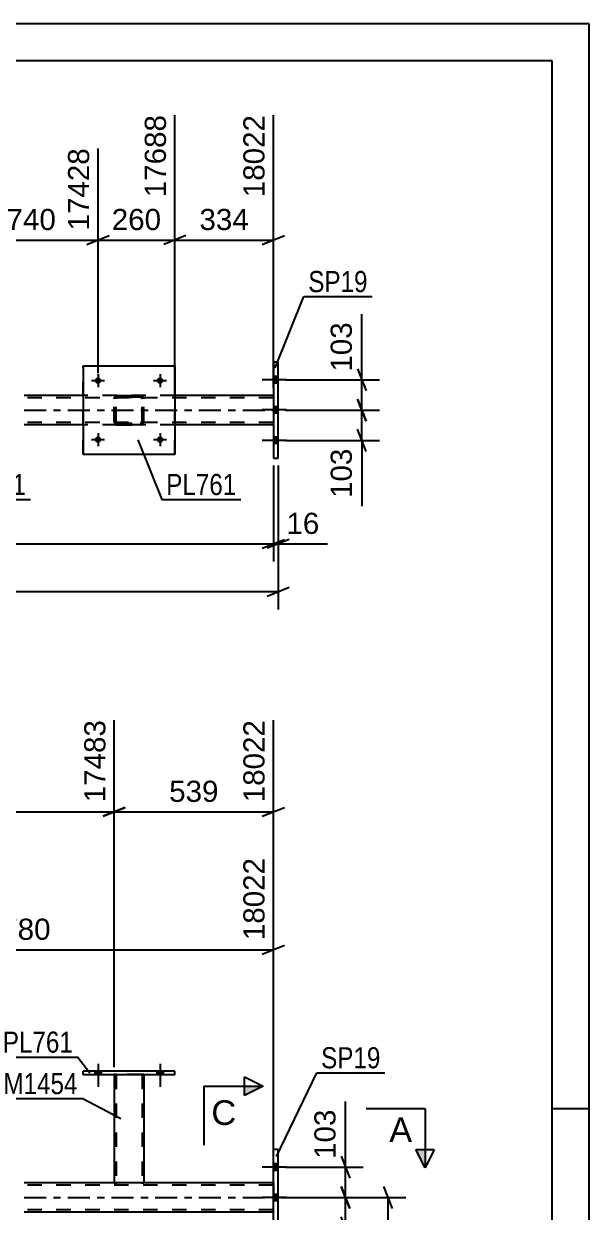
# Model space of a CAD drawing. Header units: millimetres. Extents: x 0 to 841, y 0 to 594.
# Drawn here: x 764.4 to 841, y 433 to 594 of the extents above; entities that cross this region are included whole.
import ezdxf

# ---------------------------------------------------------------- set-up
doc = ezdxf.new("R2010")
doc.units = ezdxf.units.MM
doc.linetypes.add('DXK_LINE_DOT2', pattern=[3.9198, 1.9599, -1.9599])
doc.linetypes.add('DXK_LINE_DOT3', pattern=[5.9187, 2.979, -0.9799, 0.9799, -0.9799])
doc.styles.add('Arial', font='ARIAL.TTF', dxfattribs={"height": 0.2})
doc.styles.add('Arial Narrow', font='ARIALN.TTF', dxfattribs={"height": 0.2})

# ---------------------------------------------------------------- blocks, each defined once
blk = doc.blocks.new('Unknown-318886728-1115')
at = {"color": 5, "linetype": 'Continuous'}
for p, q in [((841, 594), (0, 594)), ((841, 0), (841, 594)), ((836, 589), (5, 589)), ((836, 5), (836, 589)), ((841, 447), (836, 447))]:
    blk.add_line(p, q, dxfattribs=at)
blk = doc.blocks.new('Part-318886728-4066 - 3866')
at = {"color": 2, "linetype": 'Continuous'}
for p, q in [((798.22, 428.47), (798.22, 441.47)), ((798.86, 441.47), (798.22, 441.47)), ((798.86, 428.47), (798.86, 441.47)), ((798.86, 428.47), (798.22, 428.47))]:
    blk.add_line(p, q, dxfattribs=at)
blk = doc.blocks.new('Part-318886728-3874 - 3866')
at = {"color": 2, "linetype": 'Continuous'}
for p, q in [((776.67, 436.97), (764.47, 436.97)), ((798.22, 436.97), (780.67, 436.97)), ((798.22, 432.97), (764.47, 432.97))]:
    blk.add_line(p, q, dxfattribs=at)
at = {"color": 7, "linetype": 'DXK_LINE_DOT2'}
for p, q in [((798.22, 436.97), (764.47, 436.97)), ((798.22, 436.65), (764.47, 436.65)), ((780.67, 436.97), (776.67, 436.97)), ((798.22, 436.97), (798.22, 432.97)), ((798.22, 433.29), (764.47, 433.29))]:
    blk.add_line(p, q, dxfattribs=at)
at = {"color": 7, "linetype": 'DXK_LINE_DOT3'}
blk.add_line((764.47, 434.97), (808.22, 434.97), dxfattribs=at)
blk = doc.blocks.new('Bolt-318886728-3894 - 3866')
at = {"linetype": 'Continuous'}
for points in [[(798.86, 438.63), (798.86, 439.51), (798.22, 439.51), (798.22, 438.63)], [(798.86, 438.63), (798.86, 439.51), (798.22, 439.51), (798.22, 438.63)], [(798.86, 438.63), (798.86, 439.51), (798.22, 439.51), (798.22, 438.63)], [(798.86, 434.51), (798.86, 435.39), (798.22, 435.39), (798.22, 434.51)], [(798.86, 434.51), (798.86, 435.39), (798.22, 435.39), (798.22, 434.51)], [(798.86, 430.43), (798.86, 431.31), (798.22, 431.31), (798.22, 430.43)], [(798.86, 430.43), (798.86, 431.31), (798.22, 431.31), (798.22, 430.43)], [(798.86, 430.43), (798.86, 431.31), (798.22, 431.31), (798.22, 430.43)]]:
    blk.add_hatch(color=1, dxfattribs=at).paths.add_polyline_path(points)
at = {"color": 1, "linetype": 'Continuous'}
for p, q in [((800.02, 439.07), (796.7, 439.07)), ((800.02, 439.07), (796.7, 439.07)), ((800.02, 439.07), (796.7, 439.07)), ((798.86, 439.51), (798.22, 439.51)), ((798.86, 439.51), (798.22, 439.51)), ((798.86, 439.51), (798.22, 439.51)), ((798.86, 438.63), (798.22, 438.63)), ((798.86, 438.63), (798.22, 438.63)), ((798.86, 438.63), (798.22, 438.63)), ((800.02, 434.95), (796.7, 434.95)), ((800.02, 434.95), (796.7, 434.95)), ((798.86, 435.39), (798.22, 435.39)), ((798.86, 435.39), (798.22, 435.39)), ((798.86, 434.51), (798.22, 434.51)), ((798.86, 434.51), (798.22, 434.51)), ((800.02, 430.87), (796.7, 430.87)), ((800.02, 430.87), (796.7, 430.87)), ((800.02, 430.87), (796.7, 430.87)), ((798.86, 431.31), (798.22, 431.31)), ((798.86, 431.31), (798.22, 431.31)), ((798.86, 431.31), (798.22, 431.31)), ((798.86, 430.43), (798.22, 430.43)), ((798.86, 430.43), (798.22, 430.43)), ((798.86, 430.43), (798.22, 430.43))]:
    blk.add_line(p, q, dxfattribs=at)
blk = doc.blocks.new('Part-318886728-3922 - 3866')
at = {"color": 2, "linetype": 'Continuous'}
for p, q in [((772.47, 451.61), (772.47, 452.09)), ((784.87, 452.09), (772.47, 452.09)), ((784.87, 451.61), (772.47, 451.61)), ((784.87, 451.61), (784.87, 452.09))]:
    blk.add_line(p, q, dxfattribs=at)
blk = doc.blocks.new('Part-318886728-3927 - 3866')
at = {"color": 7, "linetype": 'DXK_LINE_DOT2'}
for p, q in [((776.67, 451.62), (776.67, 451.62)), ((776.67, 451.62), (776.67, 451.61)), ((776.67, 451.61), (776.67, 451.62)), ((776.7, 451.62), (776.67, 451.62)), ((776.67, 451.62), (776.7, 451.62)), ((776.81, 451.62), (776.7, 451.62)), ((776.7, 451.62), (776.81, 451.62)), ((776.96, 451.62), (776.81, 451.62)), ((776.81, 451.62), (776.96, 451.62)), ((776.91, 451.62), (776.91, 451.62)), ((776.91, 451.62), (776.91, 436.97)), ((776.92, 451.62), (776.91, 451.62)), ((776.91, 451.62), (776.92, 451.62)), ((776.98, 451.62), (776.92, 451.62)), ((776.92, 451.62), (776.98, 451.62)), ((780.37, 451.62), (776.96, 451.62)), ((780.37, 451.62), (776.96, 451.62)), ((780.28, 451.62), (776.98, 451.62)), ((776.98, 451.62), (777.05, 451.62)), ((780.36, 451.62), (777.05, 451.62)), ((780.36, 451.62), (780.28, 451.62)), ((780.41, 451.62), (780.36, 451.62)), ((780.36, 451.62), (780.41, 451.62)), ((780.37, 451.62), (780.53, 451.62)), ((780.53, 451.62), (780.37, 451.62)), ((780.43, 451.62), (780.41, 451.62)), ((780.41, 451.62), (780.43, 451.62)), ((780.43, 451.62), (780.43, 451.62)), ((780.43, 451.62), (780.43, 436.97)), ((780.53, 451.62), (780.63, 451.62)), ((780.63, 451.62), (780.53, 451.62)), ((780.63, 451.62), (780.67, 451.62)), ((780.67, 451.62), (780.63, 451.62)), ((780.67, 451.62), (780.67, 451.62)), ((780.67, 451.62), (780.67, 451.61)), ((780.67, 451.61), (780.67, 451.62)), ((776.67, 436.97), (776.7, 436.97)), ((776.7, 436.97), (776.81, 436.97)), ((776.81, 436.97), (776.96, 436.97)), ((776.92, 436.97), (776.91, 436.97)), ((776.91, 436.97), (776.92, 436.97)), ((776.98, 436.97), (776.92, 436.97)), ((776.92, 436.97), (776.96, 436.97)), ((780.37, 436.97), (776.96, 436.97)), ((776.96, 436.97), (776.98, 436.97)), ((780.28, 436.97), (776.98, 436.97)), ((776.98, 436.97), (777.05, 436.97)), ((780.41, 436.97), (777.05, 436.97)), ((780.36, 436.97), (780.28, 436.97)), ((780.41, 436.97), (780.36, 436.97)), ((780.37, 436.97), (780.53, 436.97)), ((780.43, 436.97), (780.41, 436.97)), ((780.41, 436.97), (780.43, 436.97)), ((780.53, 436.97), (780.63, 436.97)), ((780.63, 436.97), (780.67, 436.97))]:
    blk.add_line(p, q, dxfattribs=at)
at = {"color": 2, "linetype": 'Continuous'}
for p, q in [((776.67, 451.61), (776.67, 436.97)), ((780.67, 451.61), (780.67, 436.97)), ((776.7, 436.97), (776.67, 436.97)), ((776.81, 436.97), (776.7, 436.97)), ((776.96, 436.97), (776.81, 436.97)), ((780.37, 436.97), (776.96, 436.97)), ((780.53, 436.97), (780.37, 436.97)), ((780.63, 436.97), (780.53, 436.97)), ((780.67, 436.97), (780.63, 436.97))]:
    blk.add_line(p, q, dxfattribs=at)
blk = doc.blocks.new('Bolt-318886728-4329 - 3866')
at = {"linetype": 'Continuous'}
for points in [[(774.03, 451.61), (774.91, 451.61), (774.91, 452.09), (774.03, 452.09)], [(782.43, 451.61), (783.31, 451.61), (783.31, 452.09), (782.43, 452.09)]]:
    blk.add_hatch(color=1, dxfattribs=at).paths.add_polyline_path(points)
at = {"color": 1, "linetype": 'Continuous'}
for p, q in [((774.47, 453.09), (774.47, 449.97)), ((782.87, 453.09), (782.87, 449.97)), ((774.03, 452.09), (774.03, 451.61)), ((774.91, 452.09), (774.91, 451.61)), ((782.43, 452.09), (782.43, 451.61)), ((783.31, 452.09), (783.31, 451.61))]:
    blk.add_line(p, q, dxfattribs=at)
blk = doc.blocks.new('Bolt-318886728-4250 - 3866')
at = {"linetype": 'Continuous'}
for points in [[(774.03, 451.61), (774.91, 451.61), (774.91, 452.09), (774.03, 452.09)], [(782.43, 451.61), (783.31, 451.61), (783.31, 452.09), (782.43, 452.09)]]:
    blk.add_hatch(color=1, dxfattribs=at).paths.add_polyline_path(points)
at = {"color": 1, "linetype": 'Continuous'}
for p, q in [((774.47, 453.09), (774.47, 449.97)), ((782.87, 453.09), (782.87, 449.97)), ((774.03, 452.09), (774.03, 451.61)), ((774.91, 452.09), (774.91, 451.61)), ((782.43, 452.09), (782.43, 451.61)), ((783.31, 452.09), (783.31, 451.61))]:
    blk.add_line(p, q, dxfattribs=at)
blk = doc.blocks.new('Part-318886728-5418 - 5344')
at = {"color": 7, "linetype": 'DXK_LINE_DOT2'}
for p, q in [((776.67, 543.17), (776.7, 543.35)), ((776.7, 543.35), (776.67, 543.17)), ((776.67, 540.13), (776.67, 543.17)), ((776.91, 543.17), (776.92, 543.26)), ((776.92, 543.26), (776.91, 543.17)), ((776.91, 540.13), (776.91, 543.17)), ((776.92, 543.26), (776.98, 543.34)), ((776.98, 543.34), (776.92, 543.26)), ((776.96, 543.61), (777.15, 543.65)), ((777.15, 543.65), (776.96, 543.61)), ((776.98, 543.34), (777.05, 543.39)), ((777.05, 543.39), (776.98, 543.34)), ((777.05, 543.39), (777.15, 543.41)), ((777.15, 543.41), (777.05, 543.39)), ((777.15, 543.65), (780.19, 543.65)), ((777.15, 543.65), (777.15, 543.65)), ((777.15, 543.65), (780.19, 543.65)), ((777.15, 543.41), (780.19, 543.41)), ((777.15, 543.41), (777.15, 543.41)), ((780.19, 543.41), (777.15, 543.41)), ((780.19, 543.65), (780.19, 543.65)), ((780.19, 543.65), (780.37, 543.61)), ((780.37, 543.61), (780.19, 543.65)), ((780.19, 543.41), (780.19, 543.41)), ((780.19, 543.41), (780.28, 543.39)), ((780.28, 543.39), (780.19, 543.41)), ((780.28, 543.39), (780.36, 543.34)), ((780.36, 543.34), (780.28, 543.39)), ((780.36, 543.34), (780.41, 543.26)), ((780.41, 543.26), (780.36, 543.34)), ((780.41, 543.26), (780.43, 543.17)), ((780.43, 543.17), (780.41, 543.26)), ((780.43, 540.13), (780.43, 543.17)), ((780.63, 543.35), (780.67, 543.17)), ((780.67, 543.17), (780.63, 543.35)), ((780.67, 540.13), (780.67, 543.17)), ((776.7, 539.94), (776.67, 540.13)), ((776.67, 540.13), (776.7, 539.94)), ((776.92, 540.03), (776.91, 540.13)), ((776.91, 540.13), (776.92, 540.03)), ((776.98, 539.96), (776.92, 540.03)), ((776.92, 540.03), (776.98, 539.96)), ((777.15, 539.65), (776.96, 539.68)), ((776.96, 539.68), (777.15, 539.65)), ((777.05, 539.9), (776.98, 539.96)), ((776.98, 539.96), (777.05, 539.9)), ((777.15, 539.89), (777.05, 539.9)), ((777.05, 539.9), (777.15, 539.89)), ((777.15, 539.89), (780.19, 539.89)), ((777.15, 539.89), (777.15, 539.89)), ((777.15, 539.89), (780.19, 539.89)), ((777.15, 539.65), (780.19, 539.65)), ((777.15, 539.65), (777.15, 539.65)), ((777.15, 539.65), (780.19, 539.65)), ((780.28, 539.9), (780.19, 539.89)), ((780.19, 539.89), (780.28, 539.9)), ((780.19, 539.89), (780.19, 539.89)), ((780.37, 539.68), (780.19, 539.65)), ((780.19, 539.65), (780.37, 539.68)), ((780.19, 539.65), (780.19, 539.65)), ((780.36, 539.96), (780.28, 539.9)), ((780.28, 539.9), (780.36, 539.96)), ((780.41, 540.03), (780.36, 539.96)), ((780.36, 539.96), (780.41, 540.03)), ((780.43, 540.13), (780.41, 540.03)), ((780.41, 540.03), (780.43, 540.13)), ((780.67, 540.13), (780.63, 539.94)), ((780.63, 539.94), (780.67, 540.13))]:
    blk.add_line(p, q, dxfattribs=at)
at = {"color": 7, "linetype": 'DXK_LINE_DOT3'}
blk.add_line((778.67, 541.64), (778.67, 541.65), dxfattribs=at)
at = {"color": 7, "linetype": 'DXK_LINE_DOT2'}
for centre, start, end in [((777.15, 543.17), 112.5, 157.5), ((777.15, 543.17), 112.5, 157.5), ((780.19, 543.17), 22.5, 67.5), ((780.19, 543.17), 22.5, 67.5), ((777.15, 540.13), 202.5, 247.5), ((777.15, 540.13), 202.5, 247.5), ((780.19, 540.13), 292.5, 337.5), ((780.19, 540.13), 292.5, 337.5)]:
    blk.add_arc(centre, 0.48, start, end, dxfattribs=at)
blk = doc.blocks.new('Bolt-318886728-5430 - 5344')
at = {"linetype": 'Continuous'}
for points in [[(774.91, 545.65, -1), (774.03, 545.65, -1)], [(783.31, 545.65, -1), (782.43, 545.65, -1)]]:
    blk.add_hatch(color=1, dxfattribs=at).paths.add_polyline_path(points)
at = {"color": 1, "linetype": 'Continuous'}
for p, q in [((774.47, 546.53), (774.47, 544.77)), ((782.87, 546.53), (782.87, 544.77)), ((773.59, 545.65), (775.35, 545.65)), ((781.99, 545.65), (783.75, 545.65))]:
    blk.add_line(p, q, dxfattribs=at)
blk = doc.blocks.new('Bolt-318886728-5384 - 5344')
at = {"linetype": 'Continuous'}
for points in [[(798.86, 545.31), (798.86, 546.19), (798.22, 546.19), (798.22, 545.31)], [(798.86, 545.31), (798.86, 546.19), (798.22, 546.19), (798.22, 545.31)], [(798.86, 545.31), (798.86, 546.19), (798.22, 546.19), (798.22, 545.31)], [(798.86, 541.23), (798.86, 542.11), (798.22, 542.11), (798.22, 541.23)], [(798.86, 541.23), (798.86, 542.11), (798.22, 542.11), (798.22, 541.23)], [(798.86, 537.11), (798.86, 537.99), (798.22, 537.99), (798.22, 537.11)], [(798.86, 537.11), (798.86, 537.99), (798.22, 537.99), (798.22, 537.11)], [(798.86, 537.11), (798.86, 537.99), (798.22, 537.99), (798.22, 537.11)]]:
    blk.add_hatch(color=1, dxfattribs=at).paths.add_polyline_path(points)
at = {"color": 1, "linetype": 'Continuous'}
for p, q in [((798.86, 546.19), (798.22, 546.19)), ((798.86, 546.19), (798.22, 546.19)), ((798.86, 546.19), (798.22, 546.19)), ((800.02, 545.75), (796.7, 545.75)), ((800.02, 545.75), (796.7, 545.75)), ((800.02, 545.75), (796.7, 545.75)), ((798.86, 545.31), (798.22, 545.31)), ((798.86, 545.31), (798.22, 545.31)), ((798.86, 545.31), (798.22, 545.31)), ((800.02, 541.67), (796.7, 541.67)), ((800.02, 541.67), (796.7, 541.67)), ((798.86, 542.11), (798.22, 542.11)), ((798.86, 542.11), (798.22, 542.11)), ((798.86, 541.23), (798.22, 541.23)), ((798.86, 541.23), (798.22, 541.23)), ((798.86, 537.99), (798.22, 537.99)), ((798.86, 537.99), (798.22, 537.99)), ((798.86, 537.99), (798.22, 537.99)), ((800.02, 537.55), (796.7, 537.55)), ((800.02, 537.55), (796.7, 537.55)), ((800.02, 537.55), (796.7, 537.55)), ((798.86, 537.11), (798.22, 537.11)), ((798.86, 537.11), (798.22, 537.11)), ((798.86, 537.11), (798.22, 537.11))]:
    blk.add_line(p, q, dxfattribs=at)
blk = doc.blocks.new('Bolt-318886728-5429 - 5344')
at = {"linetype": 'Continuous'}
for points in [[(774.91, 537.65, -1), (774.03, 537.65, -1)], [(783.31, 537.65, -1), (782.43, 537.65, -1)]]:
    blk.add_hatch(color=1, dxfattribs=at).paths.add_polyline_path(points)
at = {"color": 1, "linetype": 'Continuous'}
for p, q in [((774.47, 538.53), (774.47, 536.77)), ((782.87, 538.53), (782.87, 536.77)), ((773.59, 537.65), (775.35, 537.65)), ((781.99, 537.65), (783.75, 537.65))]:
    blk.add_line(p, q, dxfattribs=at)
blk = doc.blocks.new('Part-318886728-5453 - 5344')
at = {"color": 2, "linetype": 'Continuous'}
for p, q in [((772.47, 543.65), (764.47, 543.65)), ((798.22, 543.65), (784.87, 543.65)), ((772.47, 539.65), (764.47, 539.65)), ((798.22, 539.65), (784.87, 539.65))]:
    blk.add_line(p, q, dxfattribs=at)
at = {"color": 7, "linetype": 'DXK_LINE_DOT2'}
for p, q in [((798.22, 543.33), (764.47, 543.33)), ((784.87, 543.65), (772.47, 543.65)), ((798.22, 543.65), (798.22, 539.65)), ((798.22, 539.97), (764.47, 539.97)), ((784.87, 539.65), (772.47, 539.65))]:
    blk.add_line(p, q, dxfattribs=at)
at = {"color": 7, "linetype": 'DXK_LINE_DOT3'}
blk.add_line((764.47, 541.65), (798.22, 541.65), dxfattribs=at)
blk = doc.blocks.new('Part-318886728-5503 - 5344')
at = {"color": 2, "linetype": 'Continuous'}
for p, q in [((772.47, 547.65), (772.47, 535.65)), ((772.47, 547.65), (784.87, 547.65)), ((784.87, 547.65), (784.87, 535.65)), ((784.87, 535.65), (772.47, 535.65))]:
    blk.add_line(p, q, dxfattribs=at)
at = {"color": 7, "linetype": 'DXK_LINE_DOT2'}
for p, q in [((772.47, 535.65), (772.47, 547.65)), ((784.87, 535.65), (784.87, 547.65))]:
    blk.add_line(p, q, dxfattribs=at)
blk = doc.blocks.new('Part-318886728-5595 - 5344')
at = {"color": 2, "linetype": 'Continuous'}
for p, q in [((798.86, 548.15), (798.22, 548.15)), ((798.22, 548.15), (798.22, 535.15)), ((798.86, 535.15), (798.86, 548.15)), ((798.22, 535.15), (798.86, 535.15))]:
    blk.add_line(p, q, dxfattribs=at)
blk = doc.blocks.new('StraightDimension-318886728-4911 - 3866')
at = {"color": 7, "linetype": 'Continuous'}
for p, q in [((728.96, 433.97), (728.96, 480.96)), ((798.22, 437.97), (798.22, 480.96)), ((730.46, 469.14), (727.46, 467.94)), ((796.72, 467.94), (799.72, 469.14)), ((728.96, 468.54), (798.22, 468.54))]:
    blk.add_line(p, q, dxfattribs=at)
at = {"color": 0, "linetype": 'Continuous'}
blk.add_wipeout([(797.62, 481.56), (793.42, 481.56), (793.42, 469.24), (797.62, 469.24)], dxfattribs=at)
at = {"color": 0}
blk.add_wipeout([(768.64, 469.29), (768.64, 473.49), (758.54, 473.49), (758.54, 469.29)], dxfattribs=at)
at = {"color": 3, "linetype": 'Continuous', "style": 'Arial'}
blk.add_text('18022', height=2.865, rotation=90.0002, dxfattribs=at).set_placement((797.02, 469.84))
at = {"color": 3, "style": 'Arial'}
blk.add_text('1780', height=2.865, dxfattribs=at).set_placement((759.14, 469.89))
blk = doc.blocks.new('StraightDimension-318886728-9799 - 3866')
at = {"color": 7, "linetype": 'Continuous'}
for p, q in [((814.37, 433.47), (813.17, 436.47)), ((799.22, 434.97), (816.17, 434.97)), ((813.77, 309.11), (813.77, 434.97)), ((813.17, 310.61), (814.37, 307.61)), ((755.57, 309.11), (816.17, 309.11))]:
    blk.add_line(p, q, dxfattribs=at)
at = {"color": 0}
blk.add_wipeout([(813.02, 377.09), (808.82, 377.09), (808.82, 366.99), (813.02, 366.99)], dxfattribs=at)
at = {"color": 3, "style": 'Arial'}
blk.add_text('3147', height=2.865, rotation=90.0002, dxfattribs=at).set_placement((812.42, 367.59))
blk = doc.blocks.new('StraightDimension-318886728-4356 - 3866')
at = {"color": 7, "linetype": 'Continuous'}
for p, q in [((776.67, 452.62), (776.67, 499.63)), ((798.22, 437.97), (798.22, 499.63)), ((778.17, 487.82), (775.17, 486.62)), ((776.67, 487.22), (798.22, 487.22)), ((796.72, 486.62), (799.72, 487.82))]:
    blk.add_line(p, q, dxfattribs=at)
at = {"color": 0, "linetype": 'Continuous'}
blk.add_wipeout([(797.62, 500.23), (793.42, 500.23), (793.42, 487.92), (797.62, 487.92)], dxfattribs=at)
at = {"color": 0}
blk.add_wipeout([(791.38, 487.97), (791.38, 492.17), (783.51, 492.17), (783.51, 487.97)], dxfattribs=at)
at = {"color": 3, "linetype": 'Continuous', "style": 'Arial'}
blk.add_text('18022', height=2.865, rotation=90.0002, dxfattribs=at).set_placement((797.02, 488.52))
at = {"color": 3, "style": 'Arial'}
blk.add_text('539', height=2.865, dxfattribs=at).set_placement((784.11, 488.57))
blk = doc.blocks.new('StraightDimension-318886728-4362 - 3866')
at = {"color": 7, "linetype": 'Continuous'}
for p, q in [((738.59, 452.62), (738.59, 499.63)), ((776.67, 452.62), (776.67, 499.63)), ((740.09, 487.82), (737.09, 486.62)), ((738.59, 487.22), (776.67, 487.22)), ((775.17, 486.62), (778.17, 487.82))]:
    blk.add_line(p, q, dxfattribs=at)
at = {"color": 0, "linetype": 'Continuous'}
blk.add_wipeout([(776.07, 500.23), (771.87, 500.23), (771.87, 487.92), (776.07, 487.92)], dxfattribs=at)
at = {"color": 0}
blk.add_wipeout([(762.68, 487.97), (762.68, 492.17), (752.58, 492.17), (752.58, 487.97)], dxfattribs=at)
at = {"color": 3, "linetype": 'Continuous', "style": 'Arial'}
blk.add_text('17483', height=2.865, rotation=90.0002, dxfattribs=at).set_placement((775.47, 488.52))
at = {"color": 3, "style": 'Arial'}
blk.add_text('1000', height=2.865, dxfattribs=at).set_placement((753.18, 488.57))
blk = doc.blocks.new('StraightDimension-318886728-4783 - 3866')
at = {"color": 7, "linetype": 'Continuous'}
for p, q in [((807.39, 436.47), (808.59, 433.47)), ((799.86, 434.97), (810.39, 434.97)), ((807.99, 430.87), (807.99, 434.97)), ((808.59, 429.37), (807.39, 432.37)), ((799.86, 430.87), (810.39, 430.87))]:
    blk.add_line(p, q, dxfattribs=at)
at = {"color": 0}
blk.add_wipeout([(807.24, 430.35), (803.04, 430.35), (803.04, 422.48), (807.24, 422.48)], dxfattribs=at)
at = {"color": 7, "linetype": 'Continuous'}
blk.add_line((807.99, 430.87), (807.99, 421.95), dxfattribs=at)
blk.add_line((807.99, 430.87), (807.99, 421.95), dxfattribs=at)
at = {"color": 3, "style": 'Arial'}
blk.add_text('103', height=2.865, rotation=90.0002, dxfattribs=at).set_placement((806.64, 423.08))
blk = doc.blocks.new('StraightDimension-318886728-4791 - 3866')
at = {"color": 7, "linetype": 'Continuous'}
for p, q in [((807.39, 440.57), (808.59, 437.57)), ((799.86, 439.07), (810.39, 439.07)), ((807.99, 434.97), (807.99, 439.07)), ((808.59, 433.47), (807.39, 436.47)), ((799.86, 434.97), (810.39, 434.97))]:
    blk.add_line(p, q, dxfattribs=at)
at = {"color": 0}
blk.add_wipeout([(807.24, 447.47), (803.04, 447.47), (803.04, 439.6), (807.24, 439.6)], dxfattribs=at)
at = {"color": 7, "linetype": 'Continuous'}
blk.add_line((807.99, 439.07), (807.99, 447.99), dxfattribs=at)
blk.add_line((807.99, 439.07), (807.99, 447.99), dxfattribs=at)
at = {"color": 3, "style": 'Arial'}
blk.add_text('103', height=2.865, rotation=90.0002, dxfattribs=at).set_placement((806.64, 440.2))
blk = doc.blocks.new('StraightDimension-318886728-5770 - 5344')
at = {"color": 7, "linetype": 'Continuous'}
for p, q in [((784.87, 544.65), (784.87, 581.62)), ((798.22, 544.65), (798.22, 581.62)), ((786.37, 565.3), (783.37, 564.1)), ((796.72, 564.1), (799.72, 565.3)), ((784.87, 564.7), (798.22, 564.7))]:
    blk.add_line(p, q, dxfattribs=at)
at = {"color": 0}
blk.add_wipeout([(795.48, 565.45), (795.48, 569.65), (787.61, 569.65), (787.61, 565.45)], dxfattribs=at)
at = {"color": 3, "style": 'Arial'}
blk.add_text('334', height=2.865, dxfattribs=at).set_placement((788.21, 566.05))
at = {"color": 0, "linetype": 'Continuous'}
blk.add_wipeout([(797.62, 582.22), (793.42, 582.22), (793.42, 569.9), (797.62, 569.9)], dxfattribs=at)
at = {"color": 3, "linetype": 'Continuous', "style": 'Arial'}
blk.add_text('18022', height=2.865, rotation=90.0002, dxfattribs=at).set_placement((797.02, 570.5))
blk = doc.blocks.new('StraightDimension-318886728-5641 - 5344')
at = {"color": 7, "linetype": 'Continuous'}
for p, q in [((798.22, 534.15), (798.22, 521.13)), ((798.86, 534.15), (798.86, 521.13)), ((796.72, 522.93), (799.72, 524.13)), ((800.36, 524.13), (797.36, 522.93)), ((798.22, 523.53), (798.86, 523.53))]:
    blk.add_line(p, q, dxfattribs=at)
at = {"color": 0}
blk.add_wipeout([(805.03, 524.28), (805.03, 528.48), (799.39, 528.48), (799.39, 524.28)], dxfattribs=at)
at = {"color": 7, "linetype": 'Continuous'}
blk.add_line((798.86, 523.53), (805.56, 523.53), dxfattribs=at)
blk.add_line((798.86, 523.53), (805.56, 523.53), dxfattribs=at)
at = {"color": 3, "style": 'Arial'}
blk.add_text('16', height=2.865, dxfattribs=at).set_placement((799.99, 524.88))
blk = doc.blocks.new('StraightDimension-318886728-5604 - 5344')
at = {"color": 7, "linetype": 'Continuous'}
for p, q in [((809.6, 543.15), (810.8, 540.15)), ((799.86, 541.65), (812.6, 541.65)), ((810.2, 537.55), (810.2, 541.65)), ((810.8, 536.05), (809.6, 539.05)), ((799.86, 537.55), (812.6, 537.55))]:
    blk.add_line(p, q, dxfattribs=at)
at = {"color": 0}
blk.add_wipeout([(809.45, 537.02), (805.25, 537.02), (805.25, 529.15), (809.45, 529.15)], dxfattribs=at)
at = {"color": 7, "linetype": 'Continuous'}
blk.add_line((810.2, 537.55), (810.2, 528.63), dxfattribs=at)
blk.add_line((810.2, 537.55), (810.2, 528.63), dxfattribs=at)
at = {"color": 3, "style": 'Arial'}
blk.add_text('103', height=2.865, rotation=90.0002, dxfattribs=at).set_placement((808.85, 529.75))
blk = doc.blocks.new('StraightDimension-318886728-5612 - 5344')
at = {"color": 7, "linetype": 'Continuous'}
for p, q in [((809.6, 547.25), (810.8, 544.25)), ((799.86, 545.75), (812.6, 545.75)), ((810.2, 541.65), (810.2, 545.75)), ((810.8, 540.15), (809.6, 543.15)), ((799.86, 541.65), (812.6, 541.65))]:
    blk.add_line(p, q, dxfattribs=at)
at = {"color": 0}
blk.add_wipeout([(809.45, 554.14), (805.25, 554.14), (805.25, 546.27), (809.45, 546.27)], dxfattribs=at)
at = {"color": 7, "linetype": 'Continuous'}
blk.add_line((810.2, 545.75), (810.2, 554.67), dxfattribs=at)
blk.add_line((810.2, 545.75), (810.2, 554.67), dxfattribs=at)
at = {"color": 3, "style": 'Arial'}
blk.add_text('103', height=2.865, rotation=90.0002, dxfattribs=at).set_placement((808.85, 546.87))
blk = doc.blocks.new('StraightDimension-318886728-5631 - 5344')
at = {"color": 7, "linetype": 'Continuous'}
for p, q in [((798.22, 534.15), (798.22, 521.13)), ((88.85, 523.53), (798.22, 523.53)), ((796.72, 522.93), (799.72, 524.13))]:
    blk.add_line(p, q, dxfattribs=at)
blk = doc.blocks.new('StraightDimension-318886728-5652 - 5344')
at = {"color": 7, "linetype": 'Continuous'}
for p, q in [((798.86, 534.15), (798.86, 514.66)), ((88.21, 517.06), (798.86, 517.06)), ((797.36, 516.46), (800.36, 517.66))]:
    blk.add_line(p, q, dxfattribs=at)
blk = doc.blocks.new('StraightDimension-318886728-5783 - 5344')
at = {"color": 7, "linetype": 'Continuous'}
for p, q in [((784.87, 544.65), (784.87, 581.62)), ((774.47, 546.65), (774.47, 577.12)), ((772.97, 564.1), (775.97, 565.3)), ((786.37, 565.3), (783.37, 564.1)), ((774.47, 564.7), (784.87, 564.7))]:
    blk.add_line(p, q, dxfattribs=at)
at = {"color": 0}
blk.add_wipeout([(783.6, 565.45), (783.6, 569.65), (775.73, 569.65), (775.73, 565.45)], dxfattribs=at)
at = {"color": 3, "style": 'Arial'}
blk.add_text('260', height=2.865, dxfattribs=at).set_placement((776.33, 566.05))
at = {"color": 0, "linetype": 'Continuous'}
blk.add_wipeout([(784.27, 582.22), (780.07, 582.22), (780.07, 569.9), (784.27, 569.9)], dxfattribs=at)
at = {"color": 3, "linetype": 'Continuous', "style": 'Arial'}
blk.add_text('17688', height=2.865, rotation=90.0002, dxfattribs=at).set_placement((783.67, 570.5))
blk = doc.blocks.new('StraightDimension-318886728-5799 - 5344')
at = {"color": 7, "linetype": 'Continuous'}
for p, q in [((756.37, 544.65), (756.37, 581.62)), ((774.47, 546.65), (774.47, 577.12)), ((757.87, 565.3), (754.87, 564.1)), ((772.97, 564.1), (775.97, 565.3)), ((756.37, 564.7), (774.47, 564.7))]:
    blk.add_line(p, q, dxfattribs=at)
at = {"color": 0}
blk.add_wipeout([(769.35, 565.45), (769.35, 569.65), (761.48, 569.65), (761.48, 565.45)], dxfattribs=at)
at = {"color": 3, "style": 'Arial'}
blk.add_text('740', height=2.865, dxfattribs=at).set_placement((762.08, 566.05))
at = {"color": 0, "linetype": 'Continuous'}
blk.add_wipeout([(773.87, 577.72), (769.67, 577.72), (769.67, 565.4), (773.87, 565.4)], dxfattribs=at)
at = {"color": 3, "linetype": 'Continuous', "style": 'Arial'}
blk.add_text('17428', height=2.865, rotation=90.0002, dxfattribs=at).set_placement((773.27, 566))
blk = doc.blocks.new('Mark-318886728-3918 - 3866')
at = {"color": 0}
blk.add_wipeout([(771.09, 454.59), (771.09, 457.59), (761.58, 457.59), (761.58, 454.59)], dxfattribs=at)
blk.add_wipeout([(771.09, 454.59), (771.09, 457.59), (761.58, 457.59), (761.58, 454.59)], dxfattribs=at)
at = {"color": 30, "linetype": 'Continuous'}
for p in [(760.98, 453.99), (773.35, 451.82)]:
    blk.add_line(p, (771.69, 453.99), dxfattribs=at)
at = {"color": 3, "style": 'Arial Narrow'}
blk.add_text('PL761', height=2.863, dxfattribs=at).set_placement((761.58, 454.59))
blk = doc.blocks.new('Mark-318886728-3923 - 3866')
at = {"color": 0}
blk.add_wipeout([(771.72, 448.97), (771.72, 451.97), (761.66, 451.97), (761.66, 448.97)], dxfattribs=at)
blk.add_wipeout([(771.72, 448.97), (771.72, 451.97), (761.66, 451.97), (761.66, 448.97)], dxfattribs=at)
at = {"color": 30, "linetype": 'Continuous'}
for p in [(761.06, 448.37), (777.55, 445.62)]:
    blk.add_line(p, (772.32, 448.37), dxfattribs=at)
at = {"color": 3, "style": 'Arial Narrow'}
blk.add_text('M1454', height=2.863, dxfattribs=at).set_placement((761.66, 448.97))
blk = doc.blocks.new('Mark-318886728-4062 - 3866')
at = {"color": 0}
blk.add_wipeout([(812.73, 452.47), (812.73, 455.47), (804.69, 455.47), (804.69, 452.47)], dxfattribs=at)
blk.add_wipeout([(812.73, 452.47), (812.73, 455.47), (804.69, 455.47), (804.69, 452.47)], dxfattribs=at)
at = {"color": 30, "linetype": 'Continuous'}
for p, q in [((798.65, 440.53), (804.09, 451.87)), ((804.09, 451.87), (813.33, 451.87))]:
    blk.add_line(p, q, dxfattribs=at)
at = {"color": 3, "style": 'Arial Narrow'}
blk.add_text('SP19', height=2.863, dxfattribs=at).set_placement((804.69, 452.47))
blk = doc.blocks.new('SectionMark-318886728-5292 - 3866')
at = {"linetype": 'Continuous'}
blk.add_hatch(color=6, dxfattribs=at).paths.add_polyline_path([(817.52, 441.47), (818.77, 441.47), (818.77, 438.97)])
at = {"color": 6, "linetype": 'Continuous'}
for p, q in [((818.77, 446.97), (810.77, 446.97)), ((818.77, 446.97), (818.77, 438.97)), ((817.52, 441.47), (820.02, 441.47)), ((818.77, 438.97), (817.52, 441.47)), ((820.02, 441.47), (818.77, 438.97))]:
    blk.add_line(p, q, dxfattribs=at)
at = {"color": 0, "linetype": 'Continuous'}
blk.add_wipeout([(817.02, 442.47), (817.02, 445.97), (813.91, 445.97), (813.91, 442.47)], dxfattribs=at)
at = {"color": 3, "linetype": 'Continuous', "style": 'Arial'}
blk.add_text('A', height=3.34, dxfattribs=at).set_placement((813.91, 442.47))
blk = doc.blocks.new('SectionMark-318886728-5290 - 3866')
at = {"linetype": 'Continuous'}
for points in [[(794.32, 448.8), (794.32, 450.05), (796.82, 450.05)], [(794.32, 423.67), (794.32, 424.92), (796.82, 423.67)]]:
    blk.add_hatch(color=6, dxfattribs=at).paths.add_polyline_path(points)
at = {"color": 6, "linetype": 'Continuous'}
for p, q in [((794.32, 448.8), (794.32, 451.3)), ((794.32, 451.3), (796.82, 450.05)), ((788.82, 450.05), (788.82, 442.05)), ((788.82, 450.05), (796.82, 450.05)), ((796.82, 450.05), (794.32, 448.8)), ((788.82, 423.67), (788.82, 431.67)), ((788.82, 423.67), (796.82, 423.67)), ((796.82, 423.67), (794.32, 424.92)), ((794.32, 424.92), (794.32, 422.42)), ((796.82, 423.67), (794.32, 422.42))]:
    blk.add_line(p, q, dxfattribs=at)
at = {"color": 0, "linetype": 'Continuous'}
for points in [[(793.19, 444.8), (793.19, 448.3), (789.82, 448.3), (789.82, 444.8)], [(793.19, 425.42), (793.19, 428.92), (789.82, 428.92), (789.82, 425.42)]]:
    blk.add_wipeout(points, dxfattribs=at)
at = {"color": 3, "linetype": 'Continuous', "style": 'Arial'}
for p in [(789.82, 444.8), (789.82, 425.42)]:
    blk.add_text('C', height=3.34, dxfattribs=at).set_placement(p)
blk = doc.blocks.new('Mark-318886728-5413 - 5344')
at = {"color": 0}
blk.add_wipeout([(764.71, 530.14), (764.71, 533.14), (755.21, 533.14), (755.21, 530.14)], dxfattribs=at)
blk.add_wipeout([(764.71, 530.14), (764.71, 533.14), (755.21, 533.14), (755.21, 530.14)], dxfattribs=at)
at = {"color": 30, "linetype": 'Continuous'}
for p, q in [((751.36, 537.61), (754.61, 529.54)), ((754.61, 529.54), (765.31, 529.54))]:
    blk.add_line(p, q, dxfattribs=at)
at = {"color": 3, "style": 'Arial Narrow'}
blk.add_text('PL761', height=2.863, dxfattribs=at).set_placement((755.21, 530.14))
blk = doc.blocks.new('Mark-318886728-5499 - 5344')
at = {"color": 0}
blk.add_wipeout([(793.21, 530.14), (793.21, 533.14), (783.71, 533.14), (783.71, 530.14)], dxfattribs=at)
blk.add_wipeout([(793.21, 530.14), (793.21, 533.14), (783.71, 533.14), (783.71, 530.14)], dxfattribs=at)
at = {"color": 30, "linetype": 'Continuous'}
for p, q in [((779.86, 537.61), (783.11, 529.54)), ((783.11, 529.54), (793.81, 529.54))]:
    blk.add_line(p, q, dxfattribs=at)
at = {"color": 3, "style": 'Arial Narrow'}
blk.add_text('PL761', height=2.863, dxfattribs=at).set_placement((783.71, 530.14))
blk = doc.blocks.new('Mark-318886728-5591 - 5344')
at = {"color": 0}
blk.add_wipeout([(810.99, 557.64), (810.99, 560.64), (802.95, 560.64), (802.95, 557.64)], dxfattribs=at)
blk.add_wipeout([(810.99, 557.64), (810.99, 560.64), (802.95, 560.64), (802.95, 557.64)], dxfattribs=at)
at = {"color": 30, "linetype": 'Continuous'}
for p, q in [((798.45, 547.4), (802.35, 557.04)), ((802.35, 557.04), (811.59, 557.04))]:
    blk.add_line(p, q, dxfattribs=at)
at = {"color": 3, "style": 'Arial Narrow'}
blk.add_text('SP19', height=2.863, dxfattribs=at).set_placement((802.95, 557.64))

msp = doc.modelspace()

# ---------------------------------------------------------------- block references
for name in ['Unknown-318886728-1115', 'Part-318886728-5503 - 5344', 'Part-318886728-5595 - 5344', 'Bolt-318886728-5430 - 5344', 'Bolt-318886728-5384 - 5344', 'Part-318886728-5453 - 5344', 'Part-318886728-5418 - 5344', 'Bolt-318886728-5429 - 5344', 'Bolt-318886728-4329 - 3866', 'Bolt-318886728-4250 - 3866', 'Part-318886728-3922 - 3866', 'Part-318886728-3927 - 3866', 'Part-318886728-4066 - 3866', 'Bolt-318886728-3894 - 3866', 'Part-318886728-3874 - 3866']:
    msp.add_blockref(name, (0, 0))

# ---------------------------------------------------------------- next in the draw order: block references
for name in ['StraightDimension-318886728-5770 - 5344', 'StraightDimension-318886728-5641 - 5344', 'StraightDimension-318886728-4911 - 3866']:
    msp.add_blockref(name, (0, 0))

# ---------------------------------------------------------------- next in the draw order: block references
for name in ['StraightDimension-318886728-5783 - 5344', 'StraightDimension-318886728-5604 - 5344', 'StraightDimension-318886728-4356 - 3866', 'StraightDimension-318886728-9799 - 3866']:
    msp.add_blockref(name, (0, 0))

# ---------------------------------------------------------------- next in the draw order: block references
for name in ['StraightDimension-318886728-5799 - 5344', 'StraightDimension-318886728-5612 - 5344', 'StraightDimension-318886728-5631 - 5344', 'StraightDimension-318886728-4362 - 3866', 'StraightDimension-318886728-4783 - 3866']:
    msp.add_blockref(name, (0, 0))

# ---------------------------------------------------------------- next in the draw order: block references
for name in ['Mark-318886728-5591 - 5344', 'StraightDimension-318886728-5652 - 5344', 'Mark-318886728-3918 - 3866', 'StraightDimension-318886728-4791 - 3866']:
    msp.add_blockref(name, (0, 0))

# ---------------------------------------------------------------- next in the draw order: block references
for name in ['Mark-318886728-5413 - 5344', 'Mark-318886728-5499 - 5344', 'Mark-318886728-4062 - 3866', 'Mark-318886728-3923 - 3866']:
    msp.add_blockref(name, (0, 0))

# ---------------------------------------------------------------- next in the draw order: block references
msp.add_blockref('SectionMark-318886728-5292 - 3866', (0, 0))

# ---------------------------------------------------------------- next in the draw order: block references
msp.add_blockref('SectionMark-318886728-5290 - 3866', (0, 0))

doc.saveas('drawing.dxf')
